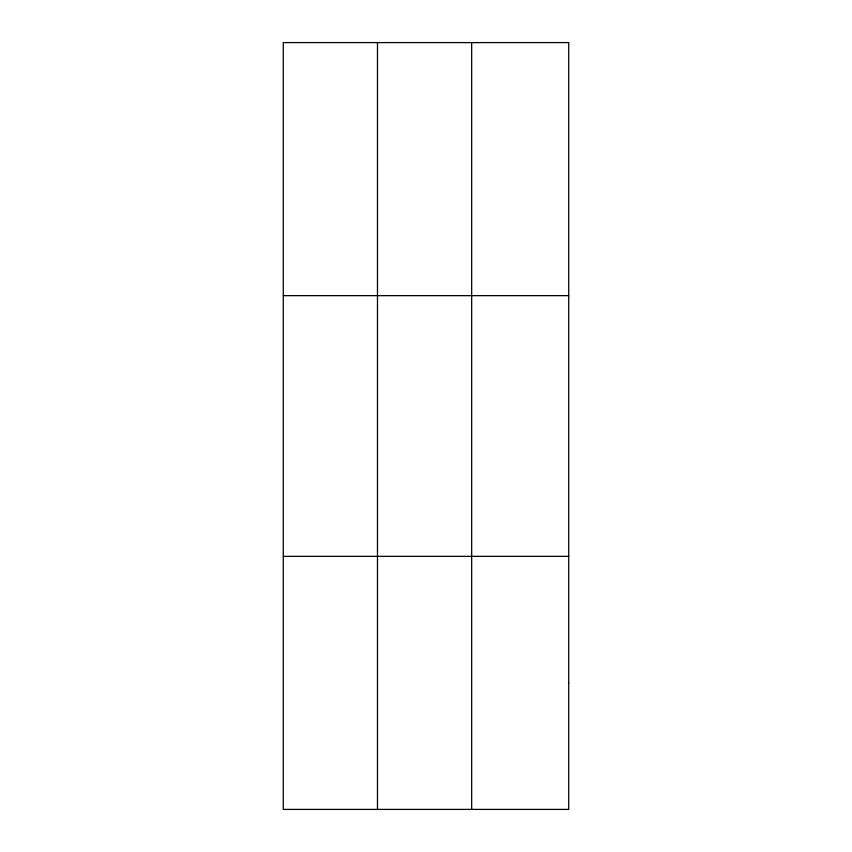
<?xml version="1.0" encoding="UTF-8"?>
<svg xmlns="http://www.w3.org/2000/svg" width="852" height="852" viewBox="0 0 852 852"><rect width="100%" height="100%" fill="white"/><g stroke="black" fill="none" stroke-linecap="round" stroke-linejoin="round"><path stroke-width="1.28" d="M377.479 809.4L377.479 42.6M471.667 809.4L471.667 42.6M283.279 295.644L568.721 295.644M283.279 556.356L568.721 556.356M568.721 682.878L568.721 809.4L283.279 809.4L283.279 42.6L568.721 42.6L568.721 682.878"/></g></svg>
